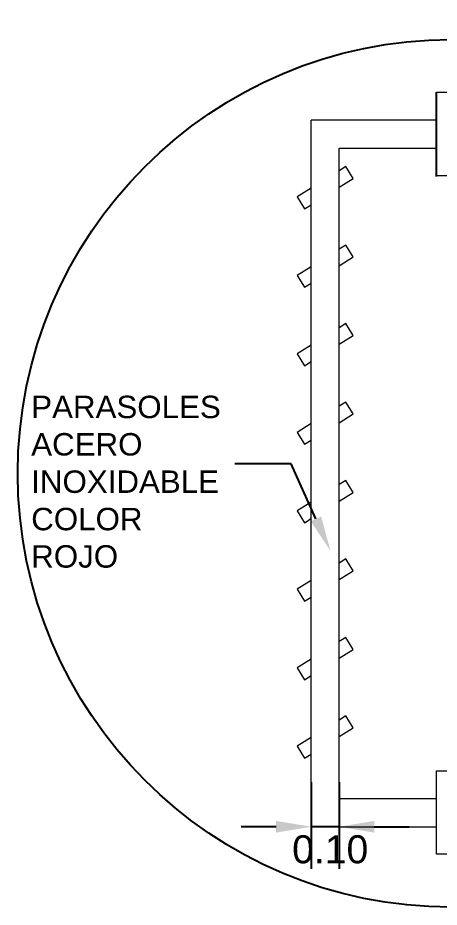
# Model space of a CAD drawing. Header units: inches. Extents: x -6 to 158, y 10 to 161.
# Drawn here: x 91.541 to 93.046, y 9.831 to 13.004 of the extents above; entities that cross this region are included whole.
import ezdxf
from ezdxf import colors
from ezdxf.entities.mleader import LeaderData, LeaderLine
from ezdxf.math import Vec2, Vec3

# ---------------------------------------------------------------- set-up
doc = ezdxf.new("R2010")
doc.units = ezdxf.units.IN
doc.header["$MEASUREMENT"] = 0
for name, color, linetype in [('6', 6, 'Continuous'), ('Dim', 2, 'Continuous'), ('TEXTO', 2, 'Continuous')]:
    doc.layers.add(name, color=color, linetype=linetype)
doc.layers.add('A-COLS', color=3, linetype='Continuous', lineweight=9)
doc.styles.add('style1', font='micross.ttf')
doc.dimstyles.new('1-50', dxfattribs={"dimscale": 0.05, "dimtxt": 2, "dimasz": 2.5, "dimexe": 3, "dimexo": 1, "dimgap": 1, "dimtad": 0, "dimtih": 1, "dimtoh": 1, "dimzin": 1, "dimdsep": 46, "dimtxsty": 'style1', "dimcen": 2.5, "dimclrd": 124, "dimclre": 124, "dimclrt": 1, "dimadec": 0, "dimazin": 0, "dimtfac": 1, "dimtmove": 2, "dimatfit": 3, "dimfxl": 1, "dimtolj": 1, "dimtzin": 0, "dimlwd": -1, "dimlwe": -1, "dimarcsym": 0})

# ---------------------------------------------------------------- blocks, each defined once
blk = doc.blocks.new('*D459')
at = {"layer": 'Defpoints', "color": 0, "transparency": 16777216}
for p in [(92.5885, 10.3268), (92.6885, 10.3268), (92.5885, 10.1179)]:
    blk.add_point(p, dxfattribs=at)
at = {"layer": 'Dim', "color": 124, "transparency": 16777216}
for p, q in [((92.5885, 10.2768), (92.5885, 9.9679)), ((92.6885, 10.2768), (92.6885, 9.9679)), ((92.4635, 10.1179), (92.3385, 10.1179)), ((92.6885, 10.1179), (92.5885, 10.1179)), ((92.8135, 10.1179), (92.9385, 10.1179))]:
    blk.add_line(p, q, dxfattribs=at)
for points in [[(92.4635, 10.1387), (92.4635, 10.0971), (92.5885, 10.1179)], [(92.8135, 10.1387), (92.8135, 10.0971), (92.6885, 10.1179)]]:
    blk.add_solid(points, dxfattribs=at)
at = {"layer": 'Dim', "color": 1, "transparency": 16777216, "insert": (92.6565, 10.0367), "char_height": 0.1, "attachment_point": 5, "style": 'style1'}
blk.add_mtext('\\A1;0.10', dxfattribs=at)

msp = doc.modelspace()

# ---------------------------------------------------------------- linework, layer by layer
at = {"layer": '6', "color": 1}
msp.add_line((93.0365, 12.4385), (93.0365, 12.7385), dxfattribs=at)
at = {"layer": '6', "color": 10}
for centre, radius in [((95.7305, 16.8226), 4.1504), ((93.0885, 11.3785), 1.5477)]:
    msp.add_circle(centre, radius, dxfattribs=at)
at = {"layer": 'A-COLS'}
for p, q in [((93.0365, 12.6385), (92.5885, 12.6385)), ((92.5885, 10.1179), (92.5885, 12.6385)), ((92.6885, 12.5385), (93.0365, 12.5385)), ((92.6885, 10.2179), (92.6885, 12.5385)), ((92.7121, 12.4732), (92.6885, 12.4585)), ((92.7385, 12.4308), (92.7121, 12.4732)), ((92.6885, 12.3996), (92.7385, 12.4308)), ((92.5885, 12.3962), (92.5385, 12.3651)), ((92.5385, 12.3651), (92.565, 12.3226)), ((92.565, 12.3226), (92.5885, 12.3373)), ((92.7121, 12.1932), (92.6885, 12.1785)), ((92.7385, 12.1508), (92.7121, 12.1932)), ((92.6885, 12.1196), (92.7385, 12.1508)), ((92.5885, 12.1162), (92.5385, 12.0851)), ((92.5385, 12.0851), (92.565, 12.0426)), ((92.565, 12.0426), (92.5885, 12.0573)), ((92.7121, 11.9132), (92.6885, 11.8985)), ((92.7385, 11.8708), (92.7121, 11.9132)), ((92.6885, 11.8396), (92.7385, 11.8708)), ((92.5885, 11.8362), (92.5385, 11.8051)), ((92.5385, 11.8051), (92.565, 11.7626)), ((92.565, 11.7626), (92.5885, 11.7773)), ((92.7121, 11.6332), (92.6885, 11.6185)), ((92.7385, 11.5908), (92.7121, 11.6332)), ((92.6885, 11.5596), (92.7385, 11.5908)), ((92.5885, 11.5562), (92.5385, 11.5251)), ((92.5385, 11.5251), (92.565, 11.4826)), ((92.565, 11.4826), (92.5885, 11.4973)), ((92.7121, 11.3532), (92.6885, 11.3385)), ((92.7385, 11.3108), (92.7121, 11.3532)), ((92.6885, 11.2796), (92.7385, 11.3108)), ((92.5885, 11.2762), (92.5385, 11.2451)), ((92.5385, 11.2451), (92.565, 11.2026)), ((92.565, 11.2026), (92.5885, 11.2173)), ((92.7121, 11.0732), (92.6885, 11.0585)), ((92.7385, 11.0308), (92.7121, 11.0732)), ((92.6885, 10.9996), (92.7385, 11.0308)), ((92.5885, 10.9962), (92.5385, 10.9651)), ((92.5385, 10.9651), (92.565, 10.9226)), ((92.565, 10.9226), (92.5885, 10.9373)), ((92.7121, 10.7932), (92.6885, 10.7785)), ((92.7385, 10.7508), (92.7121, 10.7932)), ((92.6885, 10.7196), (92.7385, 10.7508)), ((92.5885, 10.7162), (92.5385, 10.6851)), ((92.5385, 10.6851), (92.565, 10.6426)), ((92.565, 10.6426), (92.5885, 10.6573)), ((92.7121, 10.5132), (92.6885, 10.4985)), ((92.7385, 10.4708), (92.7121, 10.5132)), ((92.6885, 10.4396), (92.7385, 10.4708)), ((92.5885, 10.4362), (92.5385, 10.4051)), ((92.5385, 10.4051), (92.565, 10.3626)), ((92.565, 10.3626), (92.5885, 10.3773)), ((93.0365, 10.2179), (92.6885, 10.2179)), ((92.5885, 10.1179), (93.0365, 10.1179))]:
    msp.add_line(p, q, dxfattribs=at)
for points in [[(93.0365, 12.7385), (93.0885, 12.7385), (93.0885, 12.44), (93.0365, 12.44)], [(93.0365, 10.3179), (93.0885, 10.3179), (93.0885, 10.0195), (93.0365, 10.0195)]]:
    msp.add_lwpolyline(points, close=True, dxfattribs=at)

# ---------------------------------------------------------------- dimensions: what is measured, and where the dimension line sits
at = {"layer": 'Dim'}
dim = msp.add_linear_dim(base=(92.5885, 10.1179), p1=(92.6885, 10.3268), p2=(92.5885, 10.3268), angle=180, dimstyle='1-50', override={"dimfxl": 1.25}, dxfattribs=at)
dim.commit()
dim.dimension.update_dxf_attribs({"geometry": '*D459', "text_midpoint": (92.6565, 10.0367), "dimtype": 161})

# ---------------------------------------------------------------- leaders
at = {"layer": 'TEXTO'}
ml = msp.add_multileader_mtext('Standard', dxfattribs=at)
ml.set_content('{\\C3;PARASOLES ACERO INOXIDABLE COLOR ROJO}', color=256, style='style1')
ml.set_leader_properties(color=1, linetype='ByLayer', lineweight=-1)
ml.build(insert=Vec2(0, 0))
ml.multileader.update_dxf_attribs({"text_right_attachment_type": 2, "dogleg_length": 5, "arrow_head_size": 0.125, "scale": 0.05})
ctx = ml.context
ctx.base_point, ctx.scale, ctx.char_height, ctx.arrow_head_size, ctx.landing_gap_size, ctx.plane_origin = Vec3(91.5888, 11.6151), 0.05, 0.08, 0.125, 0, Vec3(93.2511, 11.0739)
ctx.right_attachment = 2
notes = []
notes.append((ctx, [(0, (1, 1, 0), (92.517, 11.4124), (-1, 0), 0.201, [(0, [(92.6571, 11.1024)], 0, [])])]))
ctx.mtext.insert, ctx.mtext.rotation, ctx.mtext.width, ctx.mtext.flow_direction = Vec3(91.5888, 11.6558), 6.283185, 0.91963, 5
for ctx, leaders in notes:
    for number, flags, end, landing, length, lines in leaders:
        leader = LeaderData()
        leader.index, (leader.has_last_leader_line, leader.has_dogleg_vector, leader.attachment_direction) = number, flags
        leader.last_leader_point, leader.dogleg_vector, leader.dogleg_length = Vec3(end), Vec3(landing), length
        for number, points, colour, breaks in lines:
            line = LeaderLine()
            line.index, line.vertices, line.color, line.breaks = number, Vec3.list(points), colors.encode_raw_color(colour), breaks
            leader.lines.append(line)
        ctx.leaders.append(leader)

doc.saveas('drawing.dxf')
